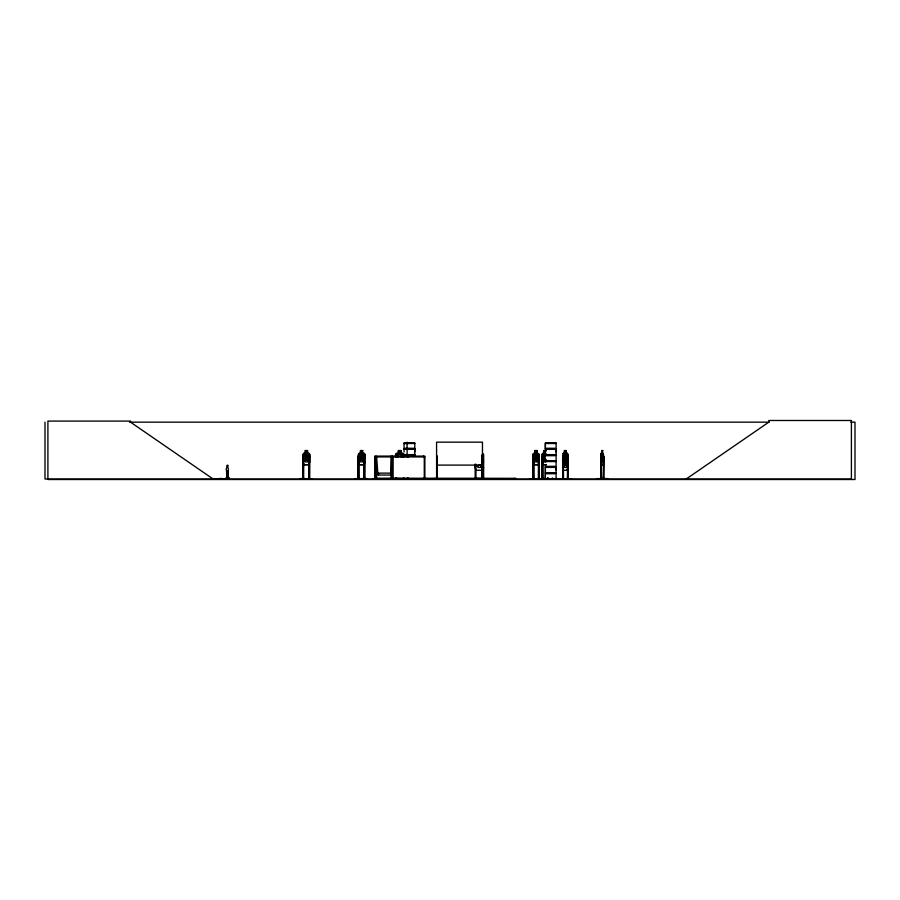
<?xml version="1.0" encoding="UTF-8"?>
<svg xmlns="http://www.w3.org/2000/svg" width="900" height="900" viewBox="0 0 900 900"><rect width="100%" height="100%" fill="white"/><g stroke="black" fill="none" stroke-linecap="round" stroke-linejoin="round"><path stroke-width="1.35" d="M414.765 451.98L414.765 449.348M545.377 472.657L545.377 467.381L556.099 467.381L556.087 472.657L545.366 472.657L545.366 467.381M556.087 470.025L556.087 467.381M556.087 451.98L556.087 449.348L545.366 449.348M411.548 479.014L396.439 478.429M548.055 479.014L548.077 478.192M556.65 478.586L529.942 478.969M227.79 478.159L228.116 470.79L227.891 478.159L226.699 478.159M391.162 473.13L391.669 456.93L391.669 478.192M226.789 478.159L226.564 470.79A1.912 1.103 -90 0 1 226.789 467.786L226.811 465.469M228.308 478.575L228.42 476.899L227.689 477.056M228.229 477.011L227.329 477.236L228.229 477.157M603.158 464.749L603.146 453.375M596.959 478.598L607.793 478.598M227.936 477.338L227.441 477.146M567.304 464.659L567.877 461.936M567.349 464.749L568.012 461.947M567.259 470.25L567.877 467.426L567.337 470.25L563.108 470.25L562.567 459.877L563.231 458.966L567.293 458.966L567.945 459.866M535.05 453.375L533.621 453.375L532.991 454.376L533.678 464.749L538.358 464.749L539.044 454.365L536.985 453.375M538.358 464.749L539.044 461.947M559.384 478.957L571.545 478.598M303.817 453.465L308.947 453.465L309.679 454.41L309.746 461.947L308.936 464.749L303.761 464.749L303.086 461.947L303.829 464.749M364.118 464.749L364.928 454.365L364.095 453.375M364.928 461.947L364.174 464.749L358.942 464.749L358.256 454.376L359.021 453.375L360.517 453.375M600.964 479.025L600.885 454.376L601.83 453.375M601.245 453.375L600.885 454.376M538.751 478.969L538.639 456.098M300.139 478.957L305.483 478.969M305.527 478.598L300.15 478.598L312.379 478.969L306.956 478.598M355.32 478.598L367.504 478.598M482.603 464.659L483.548 461.936L482.67 464.749M483.637 467.438L482.67 470.25L476.044 470.25L475.178 467.438M546.097 454.5L545.085 456.986L544.039 454.421L543.42 454.5L544.691 457.627L543.386 460.991L545.119 458.246L545.816 460.012M404.021 478.811L403.897 478.192M474.952 478.957L475.031 478.192M477.022 466.2L477.889 466.459L478.924 464.625M563.344 453.375L562.702 479.025M562.624 459.911L563.197 458.865M214.504 479.002L222.165 478.777M227.7 478.89L227.351 477.776M228.544 479.002L228.994 477.776L226.058 477.776L226.058 478.777M533.858 478.192L532.946 478.192L532.957 479.025L533.059 454.376L533.722 453.465L538.312 453.465L538.909 454.41M542.059 479.025L542.092 454.376L542.756 453.465M303.041 479.025L303.086 454.376L303.84 453.375M303.142 461.947L303.142 454.376L303.874 453.465M395.629 454.421L395.629 456.919L395.539 454.376L396.439 453.375L398.452 453.375L398.363 450.551L401.186 450.551L401.186 453.375M536.985 450.641L535.05 450.641L535.118 453.465L534.06 454.41L534.06 459.675L535.05 461.936L536.918 461.936L537.908 459.675L537.908 454.41L536.918 453.465L536.918 450.641M686.183 479.025L768.803 422.168L768.803 420.491L851.411 420.491L851.411 479.025L45 479.025L45 422.168M398.452 453.465L397.046 454.41L397.046 457.043M129.465 422.168L769.23 422.168M850.781 422.168L855 422.168L855 479.509L47.902 479.509L47.902 421.088L130.523 421.088L130.523 422.168L213.131 479.025M404.032 442.991L414.787 442.991M545.355 442.991L556.11 442.991M556.11 443.205L545.355 443.205L545.366 448.29L556.099 448.29L556.099 443.205M404.055 443.52L414.765 443.52M556.087 443.52L545.377 443.52L545.377 448.29M414.776 448.29L404.044 448.29L404.044 443.205L414.787 443.205L414.765 448.29M403.976 448.65L414.855 448.65M545.288 448.65L556.178 448.65M403.976 448.976L414.855 448.976M545.288 448.976L556.178 448.976M534.983 450.551L537.053 450.551L536.985 453.465M542.092 454.376L542.722 453.375L544.084 453.375L544.016 450.551L546.086 450.551M564.457 450.551L566.269 450.551L566.212 453.465L567.011 454.41L567.011 459.675L566.145 461.936L564.514 461.936L563.636 459.675L564.525 450.551L564.457 453.375L563.265 453.375M602.685 450.551L601.74 450.551L601.346 454.41L601.312 479.025M305.359 450.641L307.474 450.641L307.418 453.465L308.576 454.41L308.576 459.675L307.474 461.936L305.415 461.936L304.324 459.675L304.324 454.41L305.415 453.465L305.415 450.641M360.54 450.641L362.655 450.641M544.084 450.641L546.019 450.641M564.514 450.641L566.212 450.641L566.145 453.465M601.774 450.641L602.651 450.641M601.909 451.114L601.909 452.059M303.784 453.375L305.348 453.375M307.485 453.375L308.97 453.375L309.746 454.365L309.623 479.025L309.69 478.192L308.745 478.192M362.666 453.375L364.151 453.375M401.085 453.375L403.009 453.375L404.01 454.365L403.999 456.896M566.201 453.375L567.405 453.375M602.595 453.375L603.506 454.41L603.529 479.025M358.999 453.465L364.118 453.465L364.928 454.365M396.484 453.465L402.975 453.465L403.909 454.41L403.909 456.919M542.689 453.465L545.951 453.465M567.371 453.465L563.288 453.465L562.849 461.936L563.254 464.749L567.416 464.749M601.166 453.465L603.225 453.465M538.976 454.365L538.976 479.025L539.044 478.192M398.452 454.41L401.085 454.41M545.951 454.41L544.084 454.41L544.084 459.675L545.951 459.675M404.044 454.613L414.776 454.613M545.366 454.613L556.099 454.613L556.099 449.348M403.976 454.984L414.855 454.984M545.288 454.984L556.178 454.984M403.976 455.31L414.855 455.31M545.288 455.31L556.178 455.31M404.044 455.681L414.776 455.681M545.366 455.681L556.099 455.681L556.099 460.755L545.377 460.62M564.334 456.041L566.179 456.041M309.623 456.098L308.824 456.098L308.756 479.025M364.793 456.098L364.005 456.098L363.926 479.025M436.579 456.098L437.355 456.098L437.265 479.025M482.456 456.098L481.68 456.098L481.77 479.025M483.548 456.098L482.771 456.098L483.053 479.014M533.025 456.098L533.779 456.098L533.846 479.025M542.059 456.098L542.812 456.098L542.88 479.025M562.759 456.098L563.467 456.098M564.39 456.142L566.111 456.142M600.964 456.098L601.504 479.025M374.681 456.93L424.868 456.93M563.13 458.865L564.401 458.865M566.1 458.865L567.315 458.865L567.877 459.9M556.11 460.755L545.265 460.901L556.11 461.036M545.355 461.216L556.11 461.216M545.377 461.554L556.087 461.554M358.256 461.947L358.999 464.749M542.092 461.947L542.711 464.749L546.221 464.749M545.951 461.936L544.084 461.936L543.094 459.675L543.094 454.41L544.084 453.465L544.084 450.551M562.714 461.947L563.321 464.749M303.817 464.659L308.947 464.659M358.999 464.659L364.118 464.659M533.655 464.659L538.312 464.659M542.689 464.659L546.199 464.659M563.288 464.659L567.371 464.659M601.166 464.659L603.225 464.659M601.245 464.749L601.009 461.936L601.155 464.749L603.248 464.749M436.579 465.098L482.456 465.098M227.79 465.716L227.891 467.786A1.912 1.103 -90 0 1 228.116 470.79M545.366 466.324L556.099 466.324L556.099 461.25M545.288 466.695L556.178 466.695M545.288 467.021L556.178 467.021M562.567 467.438L563.186 470.25M377.64 473.13L392.423 473.13M545.288 473.017L556.178 473.017M545.288 473.344L556.178 473.344M545.186 478.598L545.366 473.715L556.099 473.715L556.099 478.8M392.423 475.043L377.989 475.043L376.627 456.93L376.627 478.192M302.782 478.192L303.728 478.192L303.728 479.025M357.952 478.192L358.897 478.192M363.926 478.192L364.86 478.192L364.86 479.025M374.681 478.192L515.812 478.316L515.812 479.025M538.346 478.192L539.269 478.192M542.891 478.192L541.98 478.192L541.991 479.025M562.691 478.192L563.535 478.192M567.416 478.192L568.249 478.192L568.249 479.025M600.896 478.192L601.549 478.192M603.214 478.192L603.855 478.192M220.061 478.418L221.321 478.418M475.988 478.429L482.681 478.429M226.181 478.575L228.87 478.575L228.87 477.776M414.765 478.654L402.941 479.025L414.787 478.8M214.627 478.777L228.994 478.777M307.001 478.969L312.334 478.912M482.647 478.957L482.681 478.192M404.235 478.969L404.077 478.192M542.498 478.969L542.396 478.192M542.239 478.957L542.273 456.098M401.085 453.465L402.502 454.41L402.502 457.043M362.655 453.465L363.746 454.41L363.746 459.675L362.655 461.936L360.596 461.936L359.494 459.675L359.494 454.41L360.596 453.465L360.517 450.551M482.647 453.375L483.637 454.365L483.637 479.025M482.647 458.865L483.637 459.866L482.603 458.966M566.111 458.966L567 459.9L567 465.165L566.111 467.426L564.469 467.426L563.58 465.165L564.401 456.041M476.674 465.165L478.091 467.426L480.724 467.426L482.13 465.165L482.13 459.9M567.326 453.375L567.956 454.41L568.012 479.025M567.304 453.465L567.877 454.41M479.914 464.625L480.971 466.459L481.804 466.2M602.561 453.465L602.91 461.048L602.291 458.246C601.92 466.762 600.075 452.925 602.561 454.41L602.561 459.675L601.774 459.675L601.774 454.343L602.28 456.986L603 454.399L602.561 461.936L601.774 461.936L601.346 459.675M227.632 465.041L227.891 465.716M603.855 479.025L603.788 456.098L603.248 479.025M603.439 478.192L603.394 479.025M602.595 450.551L602.651 453.465M601.83 450.551L601.864 453.465M601.2 456.098L601.222 479.025M568.192 479.025L568.192 456.098L567.472 456.098L567.428 479.025M567.709 456.098L567.832 479.025M567.653 478.192L567.653 479.025M563.467 469.586L563.524 479.025M563.231 456.098L563.288 479.025M563.108 478.192L563.085 479.025M562.984 469.586L562.939 479.025M552.195 479.025L552.15 478.192L552.105 479.025M548.19 478.192L548.291 479.025M547.886 478.192L547.92 479.025M547.796 478.192L547.673 479.025M547.459 478.192L547.605 479.025M547.403 478.429L547.403 479.025M545.377 473.715L545.377 478.654M542.61 456.098L542.666 479.025M539.19 479.025L539.19 456.098L538.425 456.098L538.369 479.025M538.571 478.192L538.571 479.025M535.05 450.551L535.05 453.465M533.565 456.098L533.632 479.025M533.441 478.192L533.475 479.025M533.227 456.098L533.227 479.025M514.148 478.316L514.148 479.025M483.457 478.192L483.457 479.025M482.524 479.025L482.456 442.159L436.579 442.159L436.613 479.025L436.669 478.192M482.366 478.192L482.366 479.025M482.13 454.41L482.13 459.675M481.59 478.192L481.59 479.025M475.897 464.186L475.988 479.025M475.267 464.918L475.267 467.426M475.121 464.186L475.211 479.025M437.445 478.192L437.445 479.025M434.947 478.316L434.947 479.025M425.216 478.316L425.216 479.025M424.868 479.025L424.868 456.098L374.681 456.098L374.704 479.025M424.271 456.93L424.271 478.192M423.517 456.098L423.517 456.93M423.517 478.192L423.517 479.025M414.765 454.613L414.776 449.348L404.044 449.348L404.055 451.98M408.476 456.098L408.476 456.93M408.476 478.192L408.476 479.025M407.947 478.316L407.947 479.025M407.396 478.192L407.385 479.025M407.093 442.159L407.093 456.998M407.014 478.192L407.093 479.025M403.301 478.192L403.301 479.025M403.223 478.192L403.121 479.025M401.085 457.043L401.085 450.641L398.452 450.641L398.452 457.043M396.439 479.025L396.349 478.192L396.259 479.025M395.662 478.192L395.662 479.025M395.483 478.192L395.505 479.025M393.019 456.93L393.019 478.192M392.423 456.098L392.423 479.025M391.072 456.098L391.072 479.025M390.656 473.13L390.656 475.043M382.343 479.025L372.656 479.025M378.495 473.13L378.495 475.043M376.043 456.098L375.896 479.025M364.793 454.41L364.793 479.025M364.613 456.098L364.511 479.025M364.309 478.192L364.286 479.025M364.185 456.098L364.118 479.025M362.588 453.465L362.723 450.551L360.461 450.551L360.461 453.375M358.897 479.025L358.83 456.098L358.031 456.098L358.043 479.025L358.223 456.098M358.639 456.098L358.706 479.025M358.537 478.192L358.515 479.025M358.346 478.192L358.324 479.025M309.431 456.098L309.431 479.025M309.308 478.192L309.139 479.025M309.015 456.098L308.947 479.025M307.474 453.465L307.553 450.551L305.291 450.551L305.359 453.465M303.469 456.098L303.469 479.025L303.649 456.098L302.861 456.098L302.873 479.025M303.176 478.192L303.142 479.025M227.925 476.899L227.812 478.575M227.475 477.776L227.475 478.575M566.955 460.879L565.436 458.246L563.918 460.991L565.065 457.627L564.064 454.354L566.145 454.41L566.145 459.675L564.514 459.675L564.491 454.421L565.403 456.986L566.887 454.399L565.785 457.639L566.955 460.879M566.741 466.38L565.2 463.736L563.67 466.481L564.817 463.118L563.805 459.844L565.166 462.476L566.674 459.889L565.549 463.14L566.741 466.38M537.817 460.879L537.142 460.89L536.085 458.246L534.352 460.991L535.658 457.627L534.409 454.399L536.051 456.986L537.75 454.399L536.479 457.639L537.817 460.879M308.295 460.879L307.586 460.969L306.371 458.246C305.539 462.713 302.895 461.036 305.91 457.627L304.526 454.399L306.338 456.986C307.058 452.666 309.825 454.433 306.821 457.639L308.295 460.879M363.465 460.879L362.723 460.89L361.553 458.246C360.832 462.757 357.986 461.002 361.08 457.627L359.707 454.399L361.519 456.986C362.239 452.666 364.995 454.433 361.991 457.639L363.465 460.879M307.114 451.114L305.786 451.114L305.786 452.059L307.114 452.059L307.114 451.114M362.284 451.114L360.956 451.114L360.956 452.059L362.284 452.059L362.284 451.114M400.624 451.114L398.925 451.114L398.925 452.059L400.624 452.059L400.624 451.114M536.58 451.114L535.387 451.114L535.387 452.059L536.58 452.059L536.58 451.114M545.614 451.114L544.421 451.114L544.421 452.059L545.614 452.059L545.614 451.114M565.852 451.114L564.806 451.114L564.806 452.059L565.852 452.059L565.852 451.114M307.474 454.41L305.415 454.41L305.415 459.675L307.474 459.675L307.474 454.41M362.655 454.41L360.596 454.41L360.596 459.675L362.655 459.675L362.655 454.41M536.918 454.41L535.05 454.41L535.05 459.675L536.918 459.675L536.918 454.41M565.819 456.615L564.761 456.615L564.761 457.549L565.819 457.549L565.819 456.615M566.111 459.9L564.469 459.9L564.469 465.165L566.111 465.165L566.111 459.9M552.577 479.025L552.544 478.192L552.488 479.025"/></g></svg>
